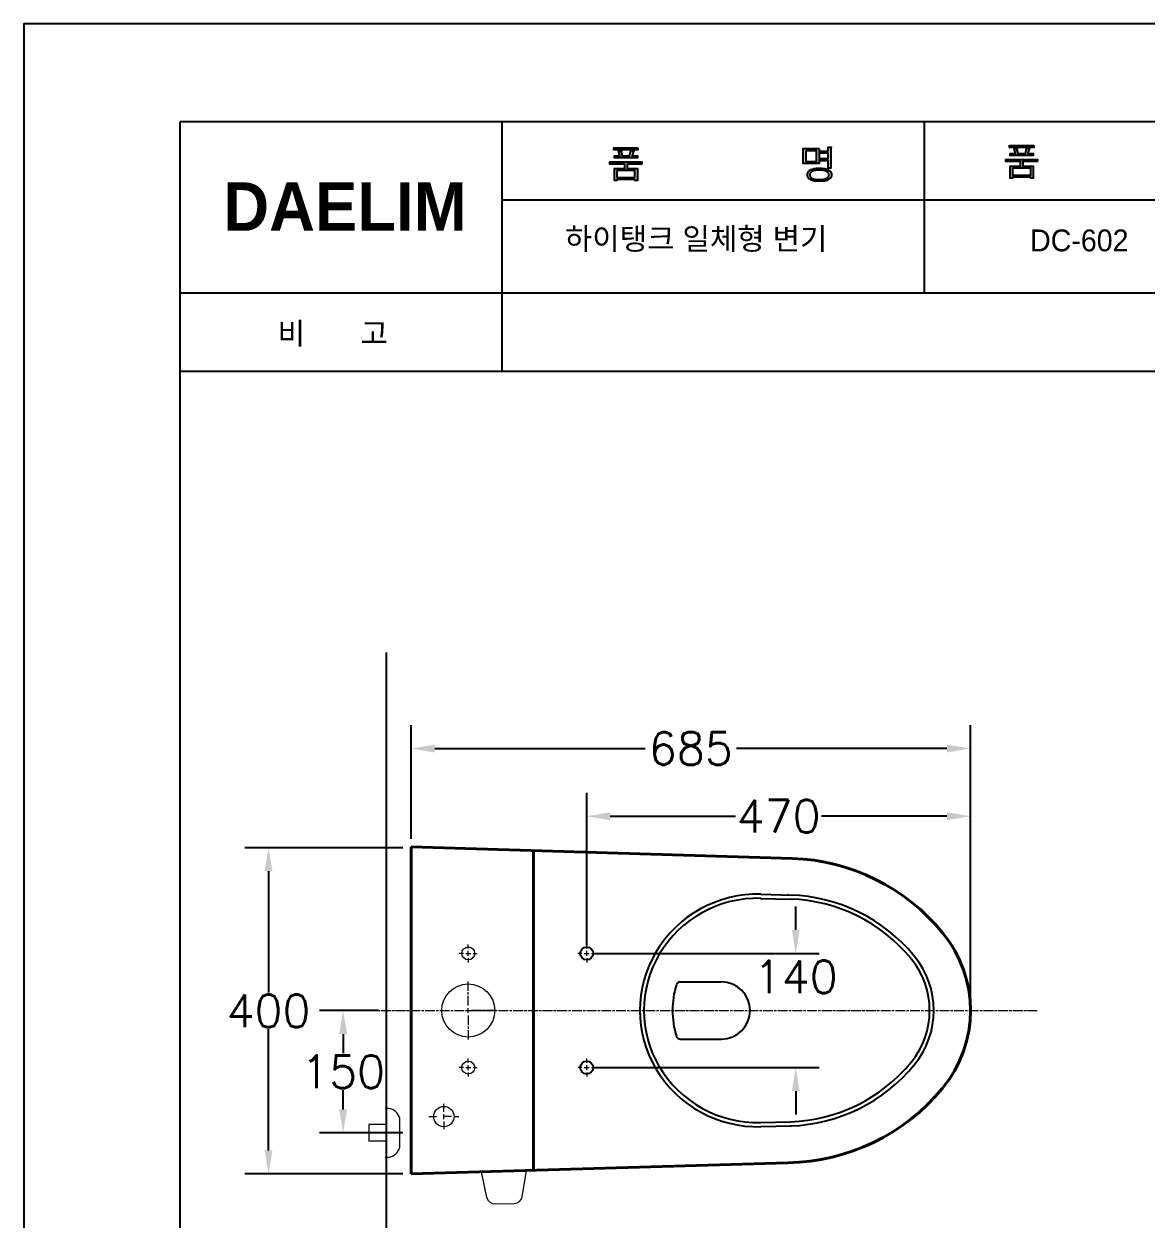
# Model space of a CAD drawing. Extents: x 63985 to 66410, y 58178 to 61608.
# Drawn here: x 63985 to 65359, y 60143 to 61608 of the extents above; entities that cross this region are included whole.
import ezdxf
from ezdxf.lldxf.tags import DXFTag

# ---------------------------------------------------------------- set-up
doc = ezdxf.new("R2010")
doc.units = 0
doc.header["$MEASUREMENT"] = 0
doc.linetypes.add('AM_ISO02W050x2', pattern=[3.75, 3, -0.75])
doc.linetypes.add('AM_ISO08W050', pattern=[18, 12, -1.5, 3, -1.5])
doc.layers.get('0').update_dxf_attribs({"linetype": 'CONTINUOUS'})
doc.layers.get('Defpoints').update_dxf_attribs({"linetype": 'CONTINUOUS'})
for name, color, linetype, lineweight in [('AM_3', 6, 'AM_ISO02W050', 20), ('AM_4', 40, 'CONTINUOUS', 13), ('AM_7', 4, 'AM_ISO08W050', 0), ('OUTLINE', 11, 'CONTINUOUS', 40)]:
    doc.layers.add(name, color=color, linetype=linetype, lineweight=lineweight)
for name, color, linetype in [('Dim', 4, 'CONTINUOUS'), ('LINE', 7, 'CONTINUOUS'), ('LINE @ 1 VP1', 7, 'CONTINUOUS'), ('LINE @ 1 VPModel', 7, 'CONTINUOUS'), ('YA', 7, 'CONTINUOUS')]:
    doc.layers.add(name, color=color, linetype=linetype)
doc.styles.add('h', font='', dxfattribs={"height": 30})
doc.styles.get("Standard").update_dxf_attribs({"font": 'txt.shx', "bigfont": 'ghs.shx'})
doc.styles.add('스타일1', font='txt.shx', dxfattribs={"bigfont": 'ghs.shx'})
doc.styles.get('h').set_extended_font_data('Haansoft Batang')
tags = doc.linetypes.add('AM_ISO02W050', pattern=[7.5, 6, -1.5]).pattern_tags.tags
tags[6:7] = [DXFTag(74, 4), DXFTag(75, 0), DXFTag(340, '0'), DXFTag(46, 1.0), DXFTag(50, 0.0), DXFTag(44, 0.0), DXFTag(45, 0.0)]
tags[4:5] = [DXFTag(74, 4), DXFTag(75, 0), DXFTag(340, '0'), DXFTag(46, 1.0), DXFTag(50, 0.0), DXFTag(44, 0.0), DXFTag(45, 0.0)]
tags = doc.linetypes.add('Amconstr', pattern=[9999, 9999, 0]).pattern_tags.tags
tags[6:7] = [DXFTag(74, 4), DXFTag(75, 0), DXFTag(340, '0'), DXFTag(46, 1.0), DXFTag(50, 0.0), DXFTag(44, 0.0), DXFTag(45, 0.0)]
tags[4:5] = [DXFTag(74, 4), DXFTag(75, 0), DXFTag(340, '0'), DXFTag(46, 1.0), DXFTag(50, 0.0), DXFTag(44, 0.0), DXFTag(45, 0.0)]
doc.dimstyles.get("Standard").update_dxf_attribs({"dimtxt": 0.18, "dimasz": 0.18, "dimexe": 0.18, "dimexo": 0.0625, "dimgap": 0.09, "dimtad": 0, "dimtih": 1, "dimtoh": 1, "dimdec": 4, "dimzin": 0, "dimdsep": 46, "dimtxsty": 'Standard', "dimcen": 0.09, "dimadec": 0, "dimazin": 0, "dimtfac": 1, "dimtdec": 4, "dimtofl": 0, "dimtmove": 0, "dimatfit": 0, "dimfxl": 0, "dimtolj": 1, "dimtzin": 0, "dimarcsym": 0})

# ---------------------------------------------------------------- blocks, each defined once
blk = doc.blocks.new('*D28')
at = {"layer": 'Defpoints', "color": 0}
for p in [(64429.1, 60399), (64375.8, 60249), (64459.1, 60249)]:
    blk.add_point(p, dxfattribs=at)
at = {"layer": 'Dim', "color": 0, "lineweight": -2}
for p, q in [((64419.1, 60399), (64347, 60399)), ((64375.8, 60370.2), (64375.8, 60346.6)), ((64375.8, 60277.8), (64375.8, 60301.5)), ((64449.1, 60249), (64347, 60249))]:
    blk.add_line(p, q, dxfattribs=at)
at = {"layer": 'Dim', "color": 0}
for points in [[(64371, 60370.2), (64380.6, 60370.2), (64375.8, 60399)], [(64371, 60277.8), (64380.6, 60277.8), (64375.8, 60249)]]:
    blk.add_solid(points, dxfattribs=at)
at = {"layer": 'Dim', "color": 0, "insert": (64375.8, 60324), "char_height": 40, "attachment_point": 5}
blk.add_mtext('\\A1;150', dxfattribs=at)
blk = doc.blocks.new('*D30')
at = {"layer": 'Defpoints', "color": 0}
for p in [(65144.1, 60637), (64674.1, 60469), (65144.1, 60399)]:
    blk.add_point(p, dxfattribs=at)
at = {"layer": 'Dim', "color": 0, "lineweight": -2}
for p, q in [((64674.1, 60479), (64674.1, 60665.8)), ((65144.1, 60409), (65144.1, 60665.8)), ((64702.9, 60637), (64856.5, 60637)), ((65115.3, 60637), (64961.6, 60637))]:
    blk.add_line(p, q, dxfattribs=at)
at = {"layer": 'Dim', "color": 0}
for points in [[(64702.9, 60641.8), (64702.9, 60632.2), (64674.1, 60637)], [(65115.3, 60641.8), (65115.3, 60632.2), (65144.1, 60637)]]:
    blk.add_solid(points, dxfattribs=at)
at = {"layer": 'Dim', "color": 0, "insert": (64909.1, 60637), "char_height": 40, "attachment_point": 5}
blk.add_mtext('\\A1;470', dxfattribs=at)
blk = doc.blocks.new('*D36')
at = {"layer": 'Defpoints', "color": 0}
for p in [(64459.1, 60598.4), (64284.4, 60198.7), (64459.1, 60198.7)]:
    blk.add_point(p, dxfattribs=at)
at = {"layer": 'Dim', "color": 0, "lineweight": -2}
for p, q in [((64449.1, 60598.4), (64255.6, 60598.4)), ((64284.4, 60569.6), (64284.4, 60421.1)), ((64284.4, 60227.5), (64284.4, 60376)), ((64449.1, 60198.7), (64255.6, 60198.7))]:
    blk.add_line(p, q, dxfattribs=at)
at = {"layer": 'Dim', "color": 0}
for points in [[(64279.6, 60569.6), (64289.2, 60569.6), (64284.4, 60598.4)], [(64279.6, 60227.5), (64289.2, 60227.5), (64284.4, 60198.7)]]:
    blk.add_solid(points, dxfattribs=at)
at = {"layer": 'Dim', "color": 0, "insert": (64284.4, 60398.5), "char_height": 40, "attachment_point": 5}
blk.add_mtext('\\A1;400', dxfattribs=at)
blk = doc.blocks.new('*D35')
at = {"layer": 'Defpoints', "color": 0}
for p in [(65144.1, 60720), (64459.1, 60599.4), (65144.1, 60399)]:
    blk.add_point(p, dxfattribs=at)
at = {"layer": 'Dim', "color": 0, "lineweight": -2}
for p, q in [((64459.1, 60609.4), (64459.1, 60748.8)), ((65144.1, 60409), (65144.1, 60748.8)), ((64487.9, 60720), (64745.7, 60720)), ((65115.3, 60720), (64857.5, 60720))]:
    blk.add_line(p, q, dxfattribs=at)
at = {"layer": 'Dim', "color": 0}
for points in [[(64487.9, 60724.8), (64487.9, 60715.2), (64459.1, 60720)], [(65115.3, 60724.8), (65115.3, 60715.2), (65144.1, 60720)]]:
    blk.add_solid(points, dxfattribs=at)
at = {"layer": 'Dim', "color": 0, "insert": (64801.6, 60720), "char_height": 40, "attachment_point": 5}
blk.add_mtext('\\A1;685', dxfattribs=at)
blk = doc.blocks.new('*D39')
at = {"layer": 'Defpoints', "color": 0}
for p in [(64674.1, 60469), (64930.1, 60469), (64674.1, 60329)]:
    blk.add_point(p, dxfattribs=at)
at = {"layer": 'Dim', "color": 0, "lineweight": -2}
for p, q in [((64930.1, 60497.8), (64930.1, 60526.6)), ((64684.1, 60469), (64958.9, 60469)), ((64684.1, 60329), (64958.9, 60329)), ((64930.1, 60300.2), (64930.1, 60271.4))]:
    blk.add_line(p, q, dxfattribs=at)
at = {"layer": 'Dim', "color": 0}
for points in [[(64925.3, 60497.8), (64934.9, 60497.8), (64930.1, 60469)], [(64925.3, 60300.2), (64934.9, 60300.2), (64930.1, 60329)]]:
    blk.add_solid(points, dxfattribs=at)
at = {"layer": 'Dim', "color": 0, "insert": (64930.1, 60440.2), "char_height": 28.8, "attachment_point": 5}
blk.add_mtext('\\A1;{\\H1.38889x;140}', dxfattribs=at)
blk = doc.blocks.new('*U96')
at = {"layer": 'LINE @ 1 VP1', "linetype": 'Amconstr'}
h = blk.add_hatch(color=256, dxfattribs=at)
h.dxf.hatch_style = 1
h.paths.add_polyline_path([(65200.9, 61453.7), (65200.9, 61453.8), (65200.9, 61453.9), (65200.9, 61454), (65201, 61454.2), (65201.1, 61454.6), (65201.2, 61454.7), (65201.2, 61454.8), (65201.3, 61454.9), (65201.3, 61454.9), (65201.3, 61454.9), (65201.3, 61455), (65201.3, 61455), (65201.3, 61455), (65201.2, 61455), (65201.2, 61455), (65201.2, 61455.1), (65201.2, 61455.1), (65201.1, 61455.1), (65201, 61455.1), (65200.8, 61455.2), (65199.9, 61455.2), (65197.7, 61455.2), (65199.1, 61449), (65192.6, 61449), (65192.6, 61446.6), (65220.9, 61446.6), (65220.9, 61449), (65214.2, 61449), (65215.4, 61453.4), (65215.5, 61453.5), (65215.5, 61453.7), (65215.6, 61453.8), (65215.7, 61454), (65216, 61454.3), (65216.1, 61454.5), (65216.2, 61454.5), (65216.2, 61454.6), (65216.2, 61454.7), (65216.3, 61454.7), (65216.3, 61454.7), (65216.3, 61454.7), (65216.3, 61454.7), (65216.2, 61454.8), (65216.2, 61454.8), (65216.2, 61454.8), (65216.2, 61454.8), (65216.1, 61454.9), (65215.9, 61454.9), (65215.2, 61455.1), (65212.8, 61455.5), (65211.3, 61449), (65202.1, 61449)])
h.paths.add_polyline_path([(65226.2, 61441.6), (65187.2, 61441.6), (65187.2, 61439.1), (65205.2, 61439.1), (65205.2, 61433.6), (65192.6, 61433.6), (65192.6, 61418.8), (65195.7, 61418.8), (65195.7, 61420.1), (65217.8, 61420.1), (65217.8, 61418.8), (65220.9, 61418.8), (65220.9, 61433.6), (65208.3, 61433.6), (65208.3, 61439.1), (65226.2, 61439.1)])
h.paths.add_polyline_path([(65217.8, 61431), (65217.8, 61422.7), (65195.7, 61422.7), (65195.7, 61431)], flags=16)
at = {"layer": 'LINE @ 1 VPModel', "linetype": 'Amconstr'}
h = blk.add_hatch(color=256, dxfattribs=at)
h.dxf.hatch_style = 1
h.paths.add_polyline_path([(65200.9, 61453.7), (65200.9, 61453.8), (65200.9, 61453.9), (65200.9, 61454), (65201, 61454.2), (65201.1, 61454.6), (65201.2, 61454.7), (65201.2, 61454.8), (65201.3, 61454.9), (65201.3, 61454.9), (65201.3, 61454.9), (65201.3, 61455), (65201.3, 61455), (65201.3, 61455), (65201.2, 61455), (65201.2, 61455), (65201.2, 61455.1), (65201.2, 61455.1), (65201.1, 61455.1), (65201, 61455.1), (65200.8, 61455.2), (65199.9, 61455.2), (65197.7, 61455.2), (65199.1, 61449), (65192.6, 61449), (65192.6, 61446.6), (65220.9, 61446.6), (65220.9, 61449), (65214.2, 61449), (65215.4, 61453.4), (65215.5, 61453.5), (65215.5, 61453.7), (65215.6, 61453.8), (65215.7, 61454), (65216, 61454.3), (65216.1, 61454.5), (65216.2, 61454.5), (65216.2, 61454.6), (65216.2, 61454.7), (65216.3, 61454.7), (65216.3, 61454.7), (65216.3, 61454.7), (65216.3, 61454.7), (65216.2, 61454.8), (65216.2, 61454.8), (65216.2, 61454.8), (65216.2, 61454.8), (65216.1, 61454.9), (65215.9, 61454.9), (65215.2, 61455.1), (65212.8, 61455.5), (65211.3, 61449), (65202.1, 61449)])
h.paths.add_polyline_path([(65226.2, 61441.6), (65187.2, 61441.6), (65187.2, 61439.1), (65205.2, 61439.1), (65205.2, 61433.6), (65192.6, 61433.6), (65192.6, 61418.8), (65195.7, 61418.8), (65195.7, 61420.1), (65217.8, 61420.1), (65217.8, 61418.8), (65220.9, 61418.8), (65220.9, 61433.6), (65208.3, 61433.6), (65208.3, 61439.1), (65226.2, 61439.1)])
h.paths.add_polyline_path([(65217.8, 61431), (65217.8, 61422.7), (65195.7, 61422.7), (65195.7, 61431)], flags=16)
blk = doc.blocks.new('*U97')
at = {"layer": 'LINE @ 1 VP1', "linetype": 'Amconstr'}
h = blk.add_hatch(color=256, dxfattribs=at)
h.dxf.hatch_style = 1
h.paths.add_polyline_path([(65221.5, 61458.7), (65191.9, 61458.7), (65191.9, 61456.4), (65221.5, 61456.4)])
at = {"layer": 'LINE @ 1 VPModel', "linetype": 'Amconstr'}
h = blk.add_hatch(color=256, dxfattribs=at)
h.dxf.hatch_style = 1
h.paths.add_polyline_path([(65221.5, 61458.7), (65191.9, 61458.7), (65191.9, 61456.4), (65221.5, 61456.4)])

msp = doc.modelspace()

# ---------------------------------------------------------------- hatches: boundary and pattern name
at = {"linetype": 'AM_ISO02W050x2'}
h = msp.add_hatch(color=256, dxfattribs=at)
h.dxf.hatch_style = 1
h.paths.add_polyline_path([(64736.9, 61455.9), (64736.9, 61453.5), (64707.4, 61453.5), (64707.4, 61455.9)])
h = msp.add_hatch(color=256, dxfattribs=at)
h.dxf.hatch_style = 1
h.paths.add_polyline_path([(64716.7, 61452.2), (64716.7, 61452.2), (64716.7, 61452.1), (64716.7, 61452.1), (64716.7, 61452.1), (64716.7, 61452.1), (64716.7, 61452), (64716.7, 61452), (64716.7, 61452), (64716.7, 61451.9), (64716.7, 61451.8), (64716.6, 61451.7), (64716.4, 61451.3), (64716.4, 61451.2), (64716.4, 61451), (64716.4, 61450.9), (64716.4, 61450.8), (64717.5, 61446.1), (64726.7, 61446.1), (64728.2, 61452.6), (64730.7, 61452.2), (64731.4, 61452), (64731.6, 61452), (64731.6, 61451.9), (64731.7, 61451.9), (64731.7, 61451.9), (64731.7, 61451.9), (64731.7, 61451.9), (64731.7, 61451.8), (64731.7, 61451.8), (64731.7, 61451.8), (64731.7, 61451.8), (64731.7, 61451.7), (64731.6, 61451.6), (64731.6, 61451.6), (64731.4, 61451.4), (64731.1, 61451.1), (64731, 61450.9), (64731, 61450.8), (64730.9, 61450.6), (64730.9, 61450.5), (64729.6, 61446.1), (64736.3, 61446.1), (64736.3, 61443.7), (64708, 61443.7), (64708, 61446.1), (64714.5, 61446.1), (64713.1, 61452.3), (64715.3, 61452.3), (64716.2, 61452.3), (64716.5, 61452.2), (64716.6, 61452.2), (64716.6, 61452.2)])
h = msp.add_hatch(color=256, dxfattribs=at)
h.dxf.hatch_style = 1
h.paths.add_polyline_path([(64958.7, 61436.8), (64958.7, 61455.1), (64939.3, 61455.1), (64939.3, 61436.8)])
h.paths.add_polyline_path([(64942.5, 61439.4), (64942.5, 61452.5), (64955.5, 61452.5), (64955.5, 61439.4)], flags=16)
h = msp.add_hatch(color=256, dxfattribs=at)
h.dxf.hatch_style = 1
h.paths.add_polyline_path([(64960.1, 61440.2), (64970, 61440.2), (64970, 61431.1), (64973.2, 61431.1), (64973.2, 61455.7), (64973.5, 61456.5), (64973.5, 61456.6), (64973.5, 61456.6), (64973.5, 61456.6), (64973.5, 61456.6), (64973.5, 61456.6), (64973.5, 61456.7), (64973.5, 61456.7), (64973.5, 61456.7), (64973.5, 61456.7), (64973.5, 61456.7), (64973.4, 61456.7), (64973.4, 61456.7), (64973.4, 61456.8), (64973.3, 61456.8), (64973.2, 61456.8), (64972.9, 61456.9), (64972.5, 61456.9), (64970, 61456.9), (64970, 61452), (64960.1, 61452), (64960.1, 61449.4), (64970, 61449.4), (64970, 61442.8), (64960.1, 61442.8)])
h = msp.add_hatch(color=256, dxfattribs=at)
h.dxf.hatch_style = 1
h.paths.add_polyline_path([(64723.7, 61430.7), (64723.7, 61436.2), (64741.7, 61436.2), (64741.7, 61438.7), (64702.6, 61438.7), (64702.6, 61436.2), (64720.6, 61436.2), (64720.6, 61430.7), (64708, 61430.7), (64708, 61415.9), (64711.1, 61415.9), (64711.1, 61417.2), (64733.2, 61417.2), (64733.2, 61415.9), (64736.3, 61415.9), (64736.3, 61430.7)])
h.paths.add_polyline_path([(64733.2, 61428.1), (64733.2, 61419.8), (64711.1, 61419.8), (64711.1, 61428.1)], flags=16)
h = msp.add_hatch(color=256, dxfattribs=at)
h.dxf.hatch_style = 1
h.paths.add_polyline_path([(64955.7, 61431), (64952.7, 61430.6), (64950.1, 61429.9), (64949, 61429.4), (64948, 61428.9), (64947.1, 61428.3), (64946.4, 61427.7), (64945.8, 61427), (64945.3, 61426.3), (64944.9, 61425.5), (64944.6, 61424.7), (64944.4, 61423.9), (64944.4, 61422.9), (64944.4, 61422.1), (64944.6, 61421.2), (64944.9, 61420.4), (64945.3, 61419.7), (64945.8, 61419), (64946.4, 61418.3), (64947.1, 61417.7), (64948, 61417.2), (64949, 61416.6), (64950.1, 61416.2), (64952.7, 61415.4), (64955.7, 61415), (64959.1, 61414.9), (64962.6, 61415), (64965.6, 61415.4), (64968.1, 61416.2), (64969.3, 61416.6), (64970.3, 61417.2), (64971.1, 61417.7), (64971.9, 61418.3), (64972.5, 61419), (64973, 61419.7), (64973.4, 61420.4), (64973.7, 61421.2), (64973.9, 61422.1), (64973.9, 61422.9), (64973.9, 61423.9), (64973.7, 61424.7), (64973.4, 61425.5), (64973, 61426.3), (64972.5, 61427), (64971.9, 61427.7), (64971.1, 61428.3), (64970.3, 61428.9), (64969.3, 61429.4), (64968.1, 61429.9), (64965.6, 61430.6), (64962.6, 61431), (64959.1, 61431.2)])
h.paths.add_polyline_path([(64967.8, 61427.2), (64968.5, 61426.8), (64969.1, 61426.4), (64969.6, 61425.9), (64970, 61425.4), (64970.3, 61424.9), (64970.6, 61424.3), (64970.7, 61423.6), (64970.7, 61422.9), (64970.7, 61422.3), (64970.6, 61421.7), (64970.3, 61421.1), (64970, 61420.6), (64969.6, 61420.1), (64969.1, 61419.6), (64968.5, 61419.2), (64967.8, 61418.8), (64966.2, 61418.2), (64964.2, 61417.8), (64959, 61417.4), (64953.8, 61417.8), (64951.8, 61418.2), (64950.2, 61418.8), (64949.5, 61419.2), (64948.9, 61419.6), (64948.4, 61420.1), (64947.8, 61420.8), (64947.5, 61421.7), (64947.3, 61422.3), (64947.3, 61422.9), (64947.3, 61423.6), (64947.5, 61424.3), (64947.7, 61424.9), (64948, 61425.4), (64948.4, 61425.9), (64948.9, 61426.4), (64949.5, 61426.8), (64950.2, 61427.2), (64951.8, 61427.8), (64953.8, 61428.3), (64959, 61428.6), (64964.2, 61428.3), (64966.2, 61427.8)], flags=16)

# ---------------------------------------------------------------- linework, layer by layer
at = {"layer": 'AM_3', "color": 0}
for centre, radius in [((64529.1, 60469), 8), ((64529.1, 60399), 32.5), ((64529.1, 60329), 8), ((64499.1, 60269), 12.5)]:
    msp.add_circle(centre, radius, dxfattribs=at)
at = {"layer": 'AM_4', "color": 0}
for p, q in [((64431.4, 60279), (64427.4, 60279)), ((64445.4, 60231.4), (64445.4, 60266.7)), ((64427.4, 60259.3), (64407.4, 60259.3)), ((64407.4, 60259.3), (64407.4, 60238.8)), ((64427.4, 60238.8), (64407.4, 60238.8)), ((64431.4, 60219), (64427.4, 60219)), ((64551.9, 60170), (64545.4, 60201.4)), ((64595, 60170.8), (64600.3, 60202.8)), ((64561.9, 60162), (64585.3, 60162.5))]:
    msp.add_line(p, q, dxfattribs=at)
for centre, radius, start, end in [((64428.5, 60261.7), 17.6, 16.4669, 80.531), ((64428.5, 60236.4), 17.6, 279.469, 343.5331), ((64561.7, 60172), 10, 191.7664, 271.1467), ((64585.1, 60172.5), 10, 271.1467, 350.5271)]:
    msp.add_arc(centre, radius, start, end, dxfattribs=at)
at = {"layer": 'AM_7', "color": 0}
for p, q in [((64529.1, 60475), (64529.1, 60480)), ((64529.1, 60466), (64529.1, 60472)), ((64674.1, 60475), (64674.1, 60480)), ((64674.1, 60466), (64674.1, 60472)), ((64523.1, 60469), (64518.1, 60469)), ((64526.1, 60469), (64532.1, 60469)), ((64529.1, 60463), (64529.1, 60458)), ((64535.1, 60469), (64540.1, 60469)), ((64668.1, 60469), (64663.1, 60469)), ((64671.1, 60469), (64677.1, 60469)), ((64674.1, 60463), (64674.1, 60458)), ((64680.1, 60469), (64685.1, 60469)), ((64529.1, 60405), (64529.1, 60434.5)), ((64386.1, 60399), (65225.6, 60399)), ((64526.1, 60399), (64532.1, 60399)), ((64529.1, 60396), (64529.1, 60402)), ((64563.1, 60399), (64533.6, 60399)), ((64535.1, 60399), (64564.6, 60399)), ((64529.1, 60393), (64529.1, 60363.5)), ((64529.1, 60335), (64529.1, 60340)), ((64674.1, 60335), (64674.1, 60340)), ((64523.1, 60329), (64518.1, 60329)), ((64526.1, 60329), (64532.1, 60329)), ((64529.1, 60326), (64529.1, 60332)), ((64529.1, 60323), (64529.1, 60318)), ((64535.1, 60329), (64540.1, 60329)), ((64668.1, 60329), (64663.1, 60329)), ((64671.1, 60329), (64677.1, 60329)), ((64674.1, 60326), (64674.1, 60332)), ((64674.1, 60323), (64674.1, 60318)), ((64680.1, 60329), (64685.1, 60329)), ((64499.1, 60275), (64499.1, 60284.5)), ((64480.6, 60269), (64490.1, 60269)), ((64499.1, 60266), (64499.1, 60272)), ((64508.6, 60269), (64499.1, 60269)), ((64511.6, 60269), (64517.6, 60269)), ((64499.1, 60263), (64499.1, 60253.5))]:
    msp.add_line(p, q, dxfattribs=at)
at = {"layer": 'Dim', "color": 0}
msp.add_line((64429.1, 60062.4), (64429.1, 60837.6), dxfattribs=at)
at = {"layer": 'LINE', "color": 0}
for p, q in [((64887.1, 60536.4), (64923.5, 60535.5)), ((64887.3, 60541.4), (64924.8, 60540.4)), ((64788.7, 60434), (64839.1, 60434)), ((64788.7, 60364), (64839.1, 60364)), ((64887.1, 60261.6), (64923.5, 60262.6)), ((64887.3, 60256.7), (64924.8, 60257.7))]:
    msp.add_line(p, q, dxfattribs=at)
for centre in [(64674.1, 60469), (64674.1, 60329)]:
    msp.add_circle(centre, 8, dxfattribs=at)
for centre, radius, start, end in [((64883.4, 60396.5), 145, 88.4637, 149.3301), ((64883.4, 60396.5), 140, 88.4637, 149.3301), ((64916.8, 60335.6), 205, 88.8513, 89.0581), ((64916.8, 60335.6), 200, 39.393, 88.0761), ((64916.8, 60335.6), 205, 39.393, 88.0761), ((64879.1, 60399), 140, 149.3301, 210.6699), ((64879.1, 60399), 135, 149.3301, 210.6699), ((64994.1, 60399), 100, 320.607, 39.393), ((64994.1, 60399), 105, 320.607, 39.393), ((64884.1, 60399), 105, 162.5424, 197.4576), ((64788.7, 60429), 5, 90, 162.5424), ((64839.1, 60399), 35, 270, 90), ((64788.7, 60369), 5, 197.4576, 270), ((64883.4, 60401.6), 145, 210.6699, 271.5363), ((64883.4, 60401.6), 140, 210.6699, 271.5363), ((64916.8, 60462.5), 200, 271.9239, 320.607), ((64916.8, 60462.5), 205, 271.9239, 320.607)]:
    msp.add_arc(centre, radius, start, end, dxfattribs=at)
at = {"layer": 'OUTLINE', "color": 0}
for p, q in [((64459.1, 60599.4), (64926.1, 60585.4)), ((64459.1, 60198.7), (64459.1, 60599.4)), ((64609.1, 60594), (64609.1, 60204)), ((64459.1, 60198.7), (64920.6, 60212.5))]:
    msp.add_line(p, q, dxfattribs=at)
for centre, radius, start, end in [((64916.8, 60335.6), 250, 39.393, 87.8693), ((64994.1, 60399), 150, 320.607, 39.393), ((64916.8, 60462.5), 250, 270.8621, 320.607)]:
    msp.add_arc(centre, radius, start, end, dxfattribs=at)
at = {"layer": 'YA', "color": 7}
for p, q in [((66252.2, 61488), (64176.2, 61488)), ((64176.2, 60417.8), (64176.2, 61488)), ((64570.7, 61182), (64570.7, 61488)), ((65087.6, 61277.7), (65087.6, 61487.7)), ((66252.2, 61392), (64570.7, 61392)), ((66252.2, 61278), (64176.2, 61278)), ((66252.2, 61182), (64176.2, 61182)), ((66252.2, 61182), (64176.2, 61182)), ((64176.2, 58308), (64176.2, 60417.8))]:
    msp.add_line(p, q, dxfattribs=at)
at = {"layer": 'YA', "color": 0}
msp.add_lwpolyline([(63984.9, 58177.5), (66410.4, 58177.5), (66410.4, 61607.9), (63984.9, 61607.9)], close=True, dxfattribs=at)
at = {"layer": 'YA', "color": 7}
for points in [[(64736.9, 61455.9), (64736.9, 61453.5), (64707.4, 61453.5), (64707.4, 61455.9), (64736.9, 61455.9)], [(64716.7, 61452.2), (64716.7, 61452.2), (64716.7, 61452.1), (64716.7, 61452.1), (64716.7, 61452.1), (64716.7, 61452.1), (64716.7, 61452), (64716.7, 61452), (64716.7, 61452), (64716.7, 61451.9), (64716.7, 61451.8), (64716.6, 61451.7), (64716.4, 61451.3), (64716.4, 61451.2), (64716.4, 61451), (64716.4, 61450.9), (64716.4, 61450.8), (64717.5, 61446.1), (64726.7, 61446.1), (64728.2, 61452.6), (64730.7, 61452.2), (64731.4, 61452), (64731.6, 61452), (64731.6, 61451.9), (64731.7, 61451.9), (64731.7, 61451.9), (64731.7, 61451.9), (64731.7, 61451.9), (64731.7, 61451.8), (64731.7, 61451.8), (64731.7, 61451.8), (64731.7, 61451.8), (64731.7, 61451.7), (64731.6, 61451.6), (64731.6, 61451.6), (64731.4, 61451.4), (64731.1, 61451.1), (64731, 61450.9), (64731, 61450.8), (64730.9, 61450.6), (64730.9, 61450.5), (64729.6, 61446.1), (64736.3, 61446.1), (64736.3, 61443.7), (64708, 61443.7), (64708, 61446.1), (64714.5, 61446.1), (64713.1, 61452.3), (64715.3, 61452.3), (64716.2, 61452.3), (64716.5, 61452.2), (64716.6, 61452.2), (64716.6, 61452.2), (64716.7, 61452.2)], [(64958.7, 61455.1), (64958.7, 61436.8), (64939.3, 61436.8), (64939.3, 61455.1), (64958.7, 61455.1)], [(64942.5, 61452.5), (64942.5, 61439.4), (64955.5, 61439.4), (64955.5, 61452.5), (64942.5, 61452.5)], [(64970, 61452), (64970, 61456.9), (64972.5, 61456.9), (64972.9, 61456.9), (64973.2, 61456.8), (64973.3, 61456.8), (64973.4, 61456.8), (64973.4, 61456.7), (64973.4, 61456.7), (64973.5, 61456.7), (64973.5, 61456.7), (64973.5, 61456.7), (64973.5, 61456.7), (64973.5, 61456.7), (64973.5, 61456.6), (64973.5, 61456.6), (64973.5, 61456.6), (64973.5, 61456.6), (64973.5, 61456.6), (64973.5, 61456.5), (64973.4, 61456.4), (64973.3, 61456.2), (64973.2, 61455.8), (64973.2, 61455.5), (64973.2, 61431.1), (64970, 61431.1), (64970, 61440.2), (64960.1, 61440.2), (64960.1, 61442.8), (64970, 61442.8), (64970, 61449.4), (64960.1, 61449.4), (64960.1, 61452), (64970, 61452)], [(65221.5, 61458.7), (65221.5, 61456.4), (65191.9, 61456.4), (65191.9, 61458.7), (65221.5, 61458.7)], [(65201.2, 61455.1), (65201.2, 61455), (65201.2, 61455), (65201.3, 61455), (65201.3, 61455), (65201.3, 61455), (65201.3, 61454.9), (65201.3, 61454.9), (65201.3, 61454.9), (65201.2, 61454.8), (65201.2, 61454.7), (65201.1, 61454.6), (65201, 61454.2), (65200.9, 61454), (65200.9, 61453.9), (65200.9, 61453.8), (65200.9, 61453.7), (65202.1, 61449), (65211.3, 61449), (65212.8, 61455.5), (65215.2, 61455.1), (65215.9, 61454.9), (65216.1, 61454.9), (65216.2, 61454.8), (65216.2, 61454.8), (65216.2, 61454.8), (65216.2, 61454.8), (65216.3, 61454.7), (65216.3, 61454.7), (65216.3, 61454.7), (65216.3, 61454.7), (65216.2, 61454.7), (65216.2, 61454.6), (65216.2, 61454.5), (65216.1, 61454.5), (65216, 61454.3), (65215.7, 61454), (65215.6, 61453.8), (65215.5, 61453.7), (65215.5, 61453.5), (65215.4, 61453.4), (65214.2, 61449), (65220.9, 61449), (65220.9, 61446.6), (65192.6, 61446.6), (65192.6, 61449), (65199.1, 61449), (65197.7, 61455.2), (65199.9, 61455.2), (65200.8, 61455.2), (65201, 61455.1), (65201.1, 61455.1), (65201.2, 61455.1), (65201.2, 61455.1)], [(64741.7, 61436.2), (64723.7, 61436.2), (64723.7, 61430.7), (64736.3, 61430.7), (64736.3, 61415.9), (64733.2, 61415.9), (64733.2, 61417.2), (64711.1, 61417.2), (64711.1, 61415.9), (64708, 61415.9), (64708, 61430.7), (64720.6, 61430.7), (64720.6, 61436.2), (64702.6, 61436.2), (64702.6, 61438.7), (64741.7, 61438.7), (64741.7, 61436.2)], [(64711.1, 61428.1), (64711.1, 61419.8), (64733.2, 61419.8), (64733.2, 61428.1), (64711.1, 61428.1)], [(64970.3, 61428.9), (64971.1, 61428.3), (64971.9, 61427.7), (64972.5, 61427), (64973, 61426.3), (64973.4, 61425.5), (64973.7, 61424.7), (64973.9, 61423.9), (64973.9, 61422.9), (64973.9, 61422.1), (64973.7, 61421.2), (64973.4, 61420.4), (64973, 61419.7), (64972.5, 61419), (64971.9, 61418.3), (64971.1, 61417.7), (64970.3, 61417.2), (64969.3, 61416.6), (64968.1, 61416.2), (64965.6, 61415.4), (64962.6, 61415), (64959.1, 61414.9), (64955.7, 61415), (64952.7, 61415.4), (64950.1, 61416.2), (64949, 61416.6), (64948, 61417.2), (64947.1, 61417.7), (64946.4, 61418.3), (64945.8, 61419), (64945.3, 61419.7), (64944.9, 61420.4), (64944.6, 61421.2), (64944.4, 61422.1), (64944.4, 61422.9), (64944.4, 61423.9), (64944.6, 61424.7), (64944.9, 61425.5), (64945.3, 61426.3), (64945.8, 61427), (64946.4, 61427.7), (64947.1, 61428.3), (64948, 61428.9), (64949, 61429.4), (64950.1, 61429.9), (64952.7, 61430.6), (64955.7, 61431), (64959.1, 61431.2), (64962.6, 61431), (64965.6, 61430.6), (64968.1, 61429.9), (64969.3, 61429.4), (64970.3, 61428.9)], [(64950.2, 61427.2), (64949.5, 61426.8), (64948.9, 61426.4), (64948.4, 61425.9), (64948, 61425.4), (64947.7, 61424.9), (64947.5, 61424.3), (64947.3, 61423.6), (64947.3, 61422.9), (64947.3, 61422.3), (64947.5, 61421.7), (64947.7, 61421.1), (64948, 61420.6), (64948.4, 61420.1), (64948.9, 61419.6), (64949.5, 61419.2), (64950.2, 61418.8), (64951.8, 61418.2), (64953.8, 61417.8), (64959, 61417.4), (64964.2, 61417.8), (64966.2, 61418.2), (64967.8, 61418.8), (64968.5, 61419.2), (64969.1, 61419.6), (64969.6, 61420.1), (64970, 61420.6), (64970.3, 61421.1), (64970.6, 61421.7), (64970.7, 61422.3), (64970.7, 61422.9), (64970.7, 61423.6), (64970.6, 61424.3), (64970.3, 61424.9), (64970, 61425.4), (64969.6, 61425.9), (64969.1, 61426.4), (64968.5, 61426.8), (64967.8, 61427.2), (64966.2, 61427.8), (64964.2, 61428.3), (64959, 61428.6), (64953.8, 61428.3), (64951.8, 61427.8), (64950.2, 61427.2)], [(65195.7, 61431), (65195.7, 61422.7), (65217.8, 61422.7), (65217.8, 61431), (65195.7, 61431)]]:
    msp.add_lwpolyline(points, dxfattribs=at)
msp.add_lwpolyline([(65226.2, 61439.1), (65208.3, 61439.1), (65208.3, 61433.6), (65220.9, 61433.6), (65220.9, 61418.8), (65217.8, 61418.8), (65217.8, 61420.1), (65195.7, 61420.1), (65195.7, 61418.8), (65192.6, 61418.8), (65192.6, 61433.6), (65205.2, 61433.6), (65205.2, 61439.1), (65187.2, 61439.1), (65187.2, 61441.6), (65226.2, 61441.6), (65226.2, 61439.1)], close=True, dxfattribs=at)

# ---------------------------------------------------------------- block references
at = {"layer": 'LINE', "color": 0}
for name in ['*U96', '*U97']:
    msp.add_blockref(name, (0, 0), dxfattribs=at)

# ---------------------------------------------------------------- texts
at = {"layer": 'Dim', "color": 0, "char_height": 33.819, "width": 702.697, "attachment_point": 1, "style": '스타일1'}
for s, insert in [('{\\fGulim|b0|i0|c129|p50;   \\H0.79087x;하이탱크 일체형 변기}', (64610.5, 61358)), ('{\\fGulim|b0|i0|c129|p50;   \\H0.79087x;DC-602}', (65180.2, 61356))]:
    msp.add_mtext(s, dxfattribs=dict(at, insert=insert))
at = {"layer": 'Dim', "color": 0, "insert": (64295.6, 61242), "char_height": 26.746, "attachment_point": 1, "style": '스타일1'}
msp.add_mtext('{\\fGulim|b0|i0|c129|p50;비       고}', dxfattribs=at)
at = {"layer": 'YA', "color": 7, "insert": (64229, 61413.8), "char_height": 59.437, "width": 290.871, "attachment_point": 1, "style": 'h'}
msp.add_mtext('{\\fHYGraphic-Medium|b1|i0|c129|p18;DAELIM}', dxfattribs=at)

# ---------------------------------------------------------------- dimensions: what is measured, and where the dimension line sits
at = {"layer": 'Dim', "color": 0}
for base, p1, override, picture, middle in [((65144.1, 60720), (64459.1, 60599.4), {"dimscale": 160, "dimtxt": 0.25, "dimgap": 0.016, "dimdec": 0, "dimtxsty": 'Standard', "dimatfit": 3}, '*D35', (64801.6, 60720)), ((65144.1, 60637), (64674.1, 60469), {"dimscale": 160, "dimtxt": 0.25, "dimgap": 0.016, "dimdec": 0, "dimtxsty": 'Standard', "dimclrt": 0, "dimatfit": 3}, '*D30', (64909.1, 60637))]:
    dim = msp.add_linear_dim(base=base, p1=p1, p2=(65144.1, 60399), dimstyle='Standard', override=override, dxfattribs=at)
    dim.commit()
    dim.dimension.update_dxf_attribs({"geometry": picture, "text_midpoint": middle})
dim = msp.add_linear_dim(base=(64284.4, 60198.7), p1=(64459.1, 60598.4), p2=(64459.1, 60198.7), angle=90, dimstyle='Standard', override={"dimscale": 160, "dimtxt": 0.25, "dimgap": 0.016, "dimdec": 0, "dimtxsty": 'Standard', "dimatfit": 3}, dxfattribs=at)
dim.commit()
dim.dimension.update_dxf_attribs({"geometry": '*D36', "text_midpoint": (64284.4, 60398.5)})
dim = msp.add_linear_dim(base=(64930.1, 60469), p1=(64674.1, 60329), p2=(64674.1, 60469), angle=90, text='{\\H1.38889x;<>}', dimstyle='Standard', override={"dimscale": 160, "dimgap": 0.06, "dimdec": 0, "dimatfit": 3}, dxfattribs=at)
dim.commit()
dim.dimension.update_dxf_attribs({"geometry": '*D39', "text_midpoint": (64930.1, 60440.2), "dimtype": 160})
dim = msp.add_linear_dim(base=(64375.8, 60249), p1=(64429.1, 60399), p2=(64459.1, 60249), angle=90, dimstyle='Standard', override={"dimscale": 160, "dimtxt": 0.25, "dimgap": 0.016, "dimdec": 0, "dimtxsty": 'Standard', "dimclrt": 0, "dimatfit": 3}, dxfattribs=at)
dim.commit()
dim.dimension.update_dxf_attribs({"geometry": '*D28', "text_midpoint": (64375.8, 60324), "dimtype": 160})

doc.saveas('drawing.dxf')
